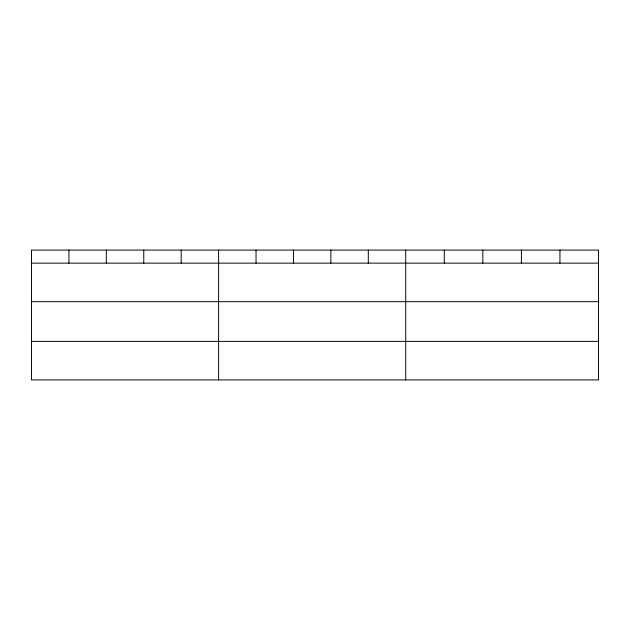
<?xml version="1.0" encoding="UTF-8"?>
<svg xmlns="http://www.w3.org/2000/svg" width="630" height="630" viewBox="0 0 630 630"><rect width="100%" height="100%" fill="white"/><g stroke="black" fill="none" stroke-linecap="round" stroke-linejoin="round"><path stroke-width="0.94" d="M598.5 301.675L598.5 250.086L31.5 250.086L31.5 379.914L598.5 379.914L598.5 301.675L31.5 301.675M31.5 263.143L598.5 263.143M31.5 341.373L598.5 341.373M559.944 250.086L559.944 263.143M521.388 250.086L521.388 263.143M482.832 250.086L482.832 263.143M444.276 250.086L444.276 263.143M405.72 250.086L405.72 379.914M368.298 250.086L368.298 263.143M330.876 250.086L330.876 263.143M293.454 250.086L293.454 263.143M256.032 250.086L256.032 263.143M218.61 250.086L218.61 379.914M181.188 250.086L181.188 263.143M143.766 250.086L143.766 263.143M106.344 250.086L106.344 263.143M68.922 250.086L68.922 263.143"/></g></svg>
